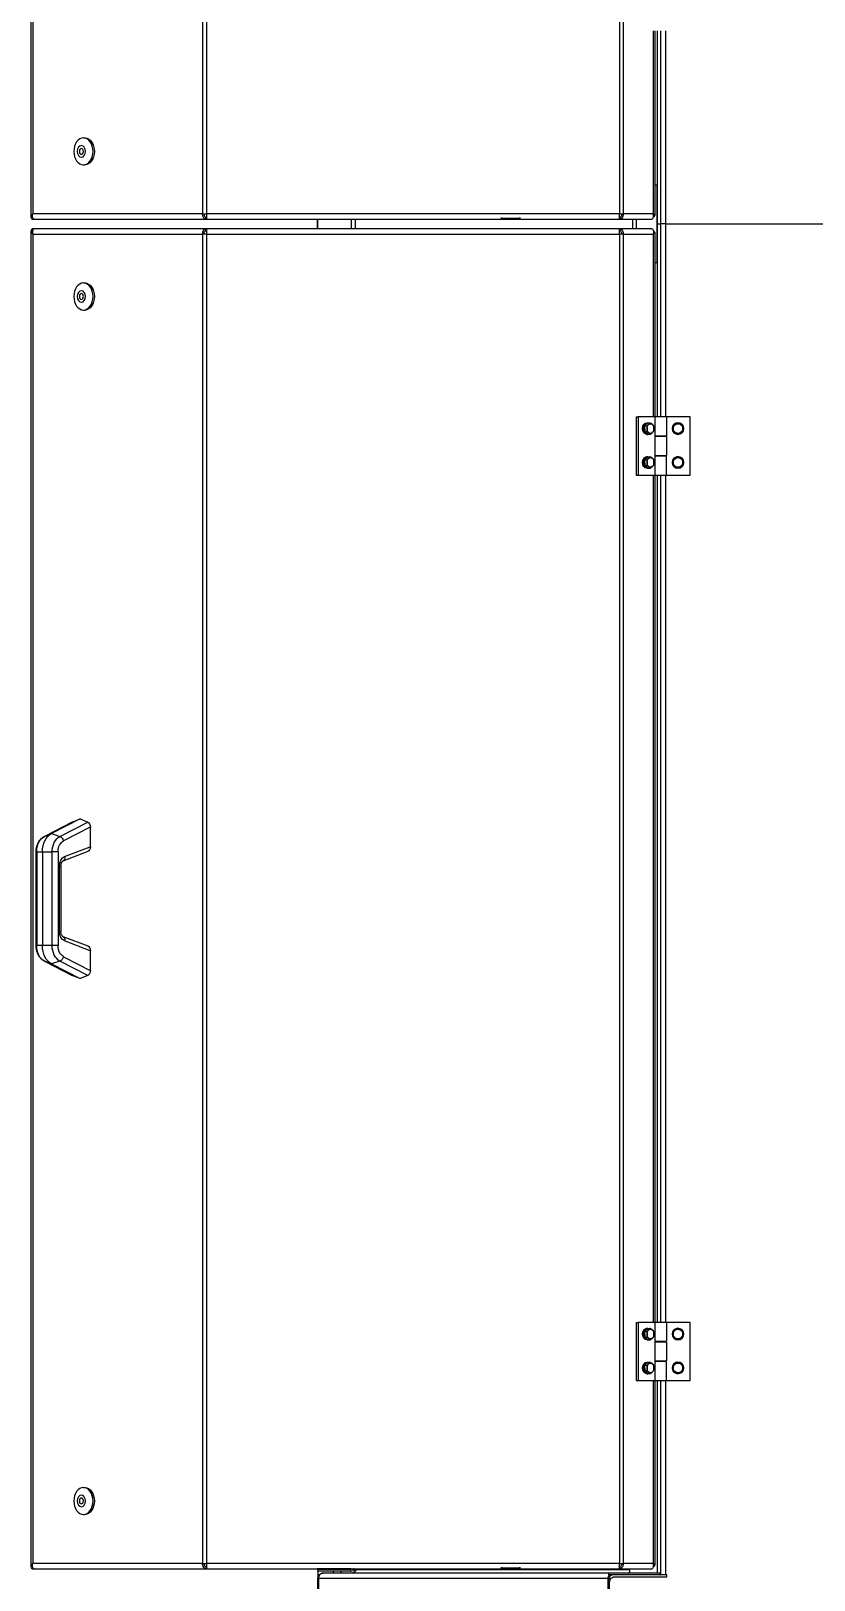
# Model space of a CAD drawing. Extents: x -3873 to 164127, y 7129 to 96529.
# Drawn here: x 53675 to 54484, y 24896 to 26497 of the extents above; entities that cross this region are included whole.
import ezdxf

# ---------------------------------------------------------------- set-up
doc = ezdxf.new("R2010")
doc.units = 0
doc.layers.add('LAYOUT-KROMEKA', color=1, linetype='CONTINUOUS')

# ---------------------------------------------------------------- blocks, each defined once
blk = doc.blocks.new('artik seperatoru-ust')
at = {"layer": 'LAYOUT-KROMEKA'}
for p, q in [((2946.5, -153.1), (2946.5, 153.1)), ((1751, -152.2), (1751, -128)), ((1751, -128), (1811, -128)), ((1811, -128), (1811, -152.2)), ((2687, -152.2), (2687, -128)), ((2687, -128), (2747, -128)), ((2747, -128), (2747, -152.2)), ((1548, -206), (1548, -152.1)), ((1548, -152.1), (1550, -152.1)), ((1550, -152.1), (1550, -153.1)), ((1550, -153.1), (1751, -153.1)), ((1550, -153.1), (1550, -158.5)), ((1550, -159.4), (1550, -158.5)), ((1751, -158.5), (1550, -158.5)), ((1552, -159.4), (1550, -159.4)), ((1550, -159.4), (1550, -212.4)), ((1552, -159.4), (1552, -212.4)), ((1751, -164), (1751, -152.2)), ((1751, -152.2), (1770.5, -152.2)), ((1770.5, -152.2), (1770.5, -164)), ((1771.2, -153), (1770.5, -153)), ((1770.5, -153.1), (1771.2, -153.1)), ((1771.2, -158.5), (1770.5, -158.5)), ((1771.2, -164), (1771.2, -152.2)), ((1790.7, -152.2), (1771.2, -152.2)), ((1790.7, -152.2), (1790.7, -164)), ((1791.5, -153), (1790.7, -153)), ((1790.7, -153.1), (1791.5, -153.1)), ((1791.5, -158.5), (1790.7, -158.5)), ((1791.5, -164), (1791.5, -152.2)), ((1811, -152.2), (1791.5, -152.2)), ((1811, -152.2), (1811, -164)), ((1811, -153.1), (2687, -153.1)), ((2687, -158.5), (1811, -158.5)), ((2687, -164), (2687, -152.2)), ((2687, -152.2), (2706.5, -152.2)), ((2706.5, -152.2), (2706.5, -164)), ((2707.3, -153), (2706.5, -153)), ((2706.5, -153.1), (2707.3, -153.1)), ((2707.3, -158.5), (2706.5, -158.5)), ((2707.3, -164), (2707.3, -152.2)), ((2726.8, -152.2), (2707.3, -152.2)), ((2726.8, -152.2), (2726.8, -164)), ((2727.5, -153), (2726.8, -153)), ((2726.8, -153.1), (2727.5, -153.1)), ((2727.5, -158.5), (2726.8, -158.5)), ((2727.5, -164), (2727.5, -152.2)), ((2747, -152.2), (2727.5, -152.2)), ((2747, -152.2), (2747, -164)), ((2747, -153.1), (2946.5, -153.1)), ((2946.5, -158.5), (2747, -158.5)), ((2946.5, -153.1), (2946.5, -158.5)), ((2946.5, -153.1), (3146, -153.1)), ((2946.5, -161.9), (2946.5, -158.5)), ((3146, -158.5), (2946.5, -158.5)), ((1751, -161.9), (1552, -161.9)), ((1556.5, -200.7), (1556.5, -167.5)), ((1751, -164.5), (1560.2, -164.5)), ((1561.9, -166), (1561.9, -197.1)), ((1751, -166), (1561.9, -166)), ((1751, -181.7), (1751, -164)), ((1751, -164), (1811, -164)), ((1758, -172.8), (1758, -171.7)), ((1758.2, -171.2), (1758.2, -169)), ((1760.9, -174.8), (1758.2, -171.2)), ((1760.9, -174.8), (1760.9, -172.6)), ((1766.7, -175), (1760.9, -174.8)), ((1769.8, -171.5), (1766.7, -175)), ((1766.7, -175), (1766.7, -172.8)), ((1769.8, -171.5), (1769.8, -169.4)), ((1770, -172.8), (1770, -171.7)), ((1771.2, -161.9), (1770.5, -161.9)), ((1791.5, -161.9), (1790.7, -161.9)), ((1793, -172.8), (1793, -171.7)), ((1793.2, -171.2), (1793.2, -169)), ((1795.9, -174.8), (1793.2, -171.2)), ((1795.9, -174.8), (1795.9, -172.6)), ((1801.7, -175), (1795.9, -174.8)), ((1804.8, -171.5), (1801.7, -175)), ((1801.7, -175), (1801.7, -172.8)), ((1804.8, -171.5), (1804.8, -169.4)), ((1805, -172.8), (1805, -171.7)), ((2687, -161.9), (1811, -161.9)), ((1811, -164), (1811, -181.7)), ((2687, -164.5), (1811, -164.5)), ((2687, -166), (1811, -166)), ((2687, -181.7), (2687, -164)), ((2687, -164), (2747, -164)), ((2694, -172.8), (2694, -171.7)), ((2694.2, -171.2), (2694.2, -169)), ((2696.9, -174.8), (2694.2, -171.2)), ((2696.9, -174.8), (2696.9, -172.6)), ((2702.7, -175), (2696.9, -174.8)), ((2705.8, -171.5), (2702.7, -175)), ((2702.7, -175), (2702.7, -172.8)), ((2705.8, -171.5), (2705.8, -169.4)), ((2706, -172.8), (2706, -171.7)), ((2707.3, -161.9), (2706.5, -161.9)), ((2727.5, -161.9), (2726.8, -161.9)), ((2729, -172.8), (2729, -171.7)), ((2729.2, -171.2), (2729.2, -169)), ((2731.9, -174.8), (2729.2, -171.2)), ((2731.9, -174.8), (2731.9, -172.6)), ((2737.7, -175), (2731.9, -174.8)), ((2740.8, -171.5), (2737.7, -175)), ((2737.7, -175), (2737.7, -172.8)), ((2740.8, -171.5), (2740.8, -169.4)), ((2741, -172.8), (2741, -171.7)), ((2946.5, -161.9), (2747, -161.9)), ((2747, -164), (2747, -181.7)), ((2937.8, -164.5), (2747, -164.5)), ((2936.1, -166), (2747, -166)), ((2906.5, -162), (2946.5, -162)), ((2906.5, -164.5), (2906.5, -162)), ((2906.5, -162.1), (2986.5, -162.1)), ((2906.5, -164.5), (2906.5, -162.1)), ((2936.1, -197.1), (2936.1, -166)), ((2941.5, -167.5), (2941.5, -200.7)), ((3146, -161.9), (2946.5, -161.9)), ((2946.5, -162), (2946.5, -161.9)), ((2946.5, -162), (2986.5, -162)), ((2951.5, -200.7), (2951.5, -167.5)), ((3146, -164.5), (2955.2, -164.5)), ((2956.9, -166), (2956.9, -197.1)), ((3146, -166), (2956.9, -166)), ((2986.5, -162), (2986.5, -164.5)), ((2986.5, -162.1), (2986.5, -164.5)), ((1552, -190.1), (1556.5, -190.1)), ((1555.4, -190.1), (1555.4, -473.3)), ((1751, -183.8), (1751, -181.7)), ((1811, -181.7), (1751, -181.7)), ((1811, -183.8), (1751, -183.8)), ((1811, -183.8), (1811, -181.7)), ((2687, -183.8), (2687, -181.7)), ((2747, -181.7), (2687, -181.7)), ((2747, -183.8), (2687, -183.8)), ((2747, -183.8), (2747, -181.7)), ((2951.5, -183.8), (2941.5, -183.8)), ((2951.5, -187.6), (2941.5, -187.6)), ((1558.5, -200.7), (1556.5, -200.7)), ((1556.5, -200.7), (1556.5, -201.1)), ((1556.5, -627.5), (1556.5, -201.1)), ((1558.5, -200.7), (1558.5, -201)), ((2936.1, -197.1), (1561.9, -197.1)), ((1561.9, -200.9), (1561.9, -197.1)), ((1561.9, -200.9), (1561.9, -627.7)), ((2936.1, -200.9), (1561.9, -200.9)), ((2936.1, -197.1), (2936.1, -200.9)), ((2936.1, -627.7), (2936.1, -200.9)), ((2939.5, -200.7), (2939.5, -201)), ((2939.5, -200.7), (2941.5, -200.7)), ((2941.5, -201.1), (2941.5, -200.7)), ((2941.5, -201.1), (2941.5, -627.5)), ((2953.5, -200.7), (2951.5, -200.7)), ((2951.5, -200.7), (2951.5, -201.1)), ((2951.5, -627.5), (2951.5, -201.1)), ((2953.5, -200.7), (2953.5, -201)), ((4331.1, -197.1), (2956.9, -197.1)), ((2956.9, -200.9), (2956.9, -197.1)), ((2956.9, -200.9), (2956.9, -627.7)), ((4331.1, -200.9), (2956.9, -200.9)), ((1401.9, -211.1), (1546.6, -211.1)), ((1401.9, -212.5), (1546.6, -212.5)), ((1546.6, -212.5), (1546.6, -211.1)), ((1546.6, -511.8), (1546.6, -212.5)), ((1552, -212.4), (1550, -212.4)), ((1552, -212.4), (1552, -507)), ((1557.5, -303.2), (1557.5, -304.6)), ((2952.5, -303.2), (2952.5, -304.6)), ((1557.5, -304.6), (1557.7, -304.6)), ((1557.5, -322.1), (1557.5, -304.6)), ((2952.5, -304.6), (2952.7, -304.6)), ((2952.5, -322.1), (2952.5, -304.6)), ((1557.5, -322.1), (1557.7, -322.1)), ((1557.5, -322.1), (1557.5, -323.5)), ((2952.5, -322.1), (2952.7, -322.1)), ((2952.5, -322.1), (2952.5, -323.5)), ((1556.3, -474.5), (1553.6, -474.5)), ((1556, -478.9), (1554, -478.9)), ((1554, -478.9), (1554, -512.5)), ((1555.4, -473.3), (1556.5, -473.3)), ((1555.4, -474), (1555.4, -473.3)), ((1555.4, -474), (1556.5, -474)), ((1556, -512.5), (1556, -478.9)), ((1556.4, -478), (1556.4, -512.9)), ((1556.5, -478), (1556.4, -478)), ((2941.5, -473.8), (2951.5, -473.8)), ((2951.5, -478), (2941.5, -478)), ((1552, -488.6), (1552.2, -488.5)), ((1552.2, -496.5), (1552.2, -488.5)), ((1552.2, -488.5), (1554, -488.5)), ((1556, -488.5), (1556.4, -488.5)), ((1546.6, -511.8), (1401.9, -511.8)), ((1546.6, -512.5), (1546.6, -511.8)), ((1552, -496.4), (1552.2, -496.5)), ((1552, -507.1), (1552, -507)), ((1552, -507.1), (1552, -507.1)), ((1552.2, -496.5), (1554, -496.5)), ((1556, -496.5), (1556.4, -496.5)), ((1401.9, -512.5), (1546.6, -512.5)), ((1554, -512.5), (1546.6, -512.5)), ((1554, -512.5), (1556, -512.5)), ((1556.4, -512.5), (1556, -512.5)), ((1556.5, -512.9), (1556.4, -512.9)), ((1556.4, -512.9), (1556.4, -513.2)), ((1556.5, -513.2), (1556.4, -513.2)), ((2951.5, -512.9), (2941.5, -512.9)), ((2951.5, -513.2), (2941.5, -513.2)), ((1556.5, -627.5), (1556.5, -627.9)), ((1558.5, -627.9), (1556.5, -627.9)), ((1556.5, -805.6), (1556.5, -627.9)), ((1558.5, -627.9), (1558.5, -627.6)), ((2936.1, -627.7), (1561.9, -627.7)), ((1561.9, -631.6), (1561.9, -627.7)), ((1561.9, -631.6), (1561.9, -807.1)), ((2936.1, -631.6), (1561.9, -631.6)), ((2936.1, -627.7), (2936.1, -631.6)), ((2936.1, -807.1), (2936.1, -631.6)), ((2939.5, -627.9), (2939.5, -627.6)), ((2939.5, -627.9), (2941.5, -627.9)), ((2941.5, -627.9), (2941.5, -627.5)), ((2941.5, -627.9), (2941.5, -805.6)), ((2951.5, -627.5), (2951.5, -627.9)), ((2953.5, -627.9), (2951.5, -627.9)), ((2951.5, -805.6), (2951.5, -627.9)), ((2953.5, -627.9), (2953.5, -627.6)), ((4331.1, -627.7), (2956.9, -627.7)), ((2956.9, -631.6), (2956.9, -627.7)), ((2956.9, -631.6), (2956.9, -807.1)), ((4331.1, -631.6), (2956.9, -631.6)), ((2169.7, -750.2), (2166.5, -758.2)), ((2169.7, -750.2), (2184.6, -779.1)), ((2189.1, -775.3), (2174.9, -747.6)), ((2195.3, -747.6), (2174.9, -747.6)), ((2195.3, -747.6), (2205.4, -774.2)), ((2210.1, -775.9), (2200.3, -750.2)), ((2297.7, -750.2), (2287.9, -775.9)), ((2292.6, -774.2), (2302.7, -747.6)), ((2323.1, -747.6), (2302.7, -747.6)), ((2323.1, -747.6), (2308.9, -775.3)), ((2313.4, -779.1), (2328.3, -750.2)), ((2331.5, -758.2), (2328.3, -750.2)), ((1612.5, -754.7), (1612.5, -753.3)), ((1640.5, -754.7), (1640.5, -753.3)), ((2181.7, -787.8), (2166.5, -758.2)), ((2166.5, -758.2), (2169.7, -766.2)), ((2184.6, -795), (2169.7, -766.2)), ((2169.8, -766.4), (2184.7, -795.2)), ((2313.3, -795.2), (2328.2, -766.4)), ((2328.3, -766.2), (2313.4, -795)), ((2331.5, -758.2), (2316.3, -787.8)), ((2328.3, -766.2), (2331.5, -758.2)), ((2857.5, -754.7), (2857.5, -753.3)), ((2885.5, -754.7), (2885.5, -753.3)), ((3007.5, -754.7), (3007.5, -753.3)), ((3035.5, -754.7), (3035.5, -753.3)), ((2184.6, -779.1), (2181.7, -787.8)), ((2200.5, -780.9), (2200.5, -787)), ((2297.5, -780.9), (2200.5, -780.9)), ((2215.1, -779.4), (2215.1, -778)), ((2282.9, -778), (2215.1, -778)), ((2215.1, -779.4), (2282.9, -779.4)), ((2282.9, -779.4), (2282.9, -778)), ((2297.5, -780.9), (2297.5, -787)), ((2316.3, -787.8), (2313.4, -779.1)), ((2181.7, -787.8), (2184.6, -795)), ((2200.5, -787), (2297.5, -787)), ((2200.5, -787), (2200.5, -797.1)), ((2297.5, -797.1), (2200.5, -797.1)), ((2200.5, -797.1), (2200.5, -802.9)), ((2297.5, -797.1), (2297.5, -787)), ((2297.5, -802.9), (2297.5, -797.1)), ((2313.4, -795), (2316.3, -787.8)), ((1556.5, -806.1), (1556.5, -805.6)), ((1556.5, -806.1), (1556.6, -806.1)), ((1556.5, -807.7), (1556.5, -806.1)), ((1558.9, -808.7), (2939.1, -808.7)), ((2936.1, -807.1), (1561.9, -807.1)), ((2200.5, -803.6), (2200.5, -802.9)), ((2297.5, -802.9), (2200.5, -802.9)), ((2200.5, -803.6), (2297.5, -803.6)), ((2297.5, -803.6), (2297.5, -802.9)), ((2941.4, -806.1), (2941.5, -806.1)), ((2941.5, -806.1), (2941.5, -805.6)), ((2941.5, -806.1), (2941.5, -807.7)), ((2951.5, -806.1), (2951.5, -805.6)), ((2951.5, -806.1), (2951.6, -806.1)), ((2951.5, -807.7), (2951.5, -806.1)), ((2953.9, -808.7), (4334.1, -808.7)), ((4331.1, -807.1), (2956.9, -807.1))]:
    blk.add_line(p, q, dxfattribs=at)
for centre in [(1764, -140.5), (1799, -140.5), (2700, -140.5), (2735, -140.5)]:
    blk.add_circle(centre, 6, dxfattribs=at)
for centre, start, end in [((1764, -140.5), 147.5, 207.5), ((1764, -140.5), 207.5, 267.5), ((1764, -140.5), 87.5, 147.5), ((1764, -140.5), 267.5, 327.5), ((1764, -140.5), 27.5, 87.5), ((1764, -140.5), 327.5, 27.5), ((1799, -140.5), 147.5, 207.5), ((1799, -140.5), 207.5, 267.5), ((1799, -140.5), 87.5, 147.5), ((1799, -140.5), 267.5, 327.5), ((1799, -140.5), 27.5, 87.5), ((1799, -140.5), 327.5, 27.5), ((2700, -140.5), 147.5, 207.5), ((2700, -140.5), 207.5, 267.5), ((2700, -140.5), 87.5, 147.5), ((2700, -140.5), 267.5, 327.5), ((2700, -140.5), 27.5, 87.5), ((2700, -140.5), 327.5, 27.5), ((2735, -140.5), 147.5, 207.5), ((2735, -140.5), 207.5, 267.5), ((2735, -140.5), 87.5, 147.5), ((2735, -140.5), 267.5, 327.5), ((2735, -140.5), 27.5, 87.5), ((2735, -140.5), 327.5, 27.5), ((1543, -206), 270, 0)]:
    blk.add_arc(centre, 5, start, end, dxfattribs=at)
for centre, major_axis, ratio, start_param, end_param in [((1764, -171.7), (6, 0), 0.707107, 2.862605, 6.562173), ((1764, -172.8), (6, 0), 0.707107, 3.141593, 6.283185), ((1764, -168.9), (-5, 0), 0.707107, 5.715953, 6.763151), ((1764, -168.9), (5, 0), 0.707107, 3.621558, 4.668756), ((1764, -168.9), (-5, 0), 0.707107, 4.668756, 5.715953), ((1764, -168.9), (5, 0), 0.707107, 4.668756, 5.715953), ((1764, -168.9), (-5, 0), 0.707107, 3.621558, 4.668756), ((1764, -168.9), (5, 0), 0.707107, 5.715953, 6.763151), ((1799, -171.7), (6, 0), 0.707107, 2.862605, 6.562173), ((1799, -172.8), (6, 0), 0.707107, 3.141593, 6.283185), ((1799, -168.9), (-5, 0), 0.707107, 5.715953, 6.763151), ((1799, -168.9), (5, 0), 0.707107, 3.621558, 4.668756), ((1799, -168.9), (-5, 0), 0.707107, 4.668756, 5.715953), ((1799, -168.9), (5, 0), 0.707107, 4.668756, 5.715953), ((1799, -168.9), (-5, 0), 0.707107, 3.621558, 4.668756), ((1799, -168.9), (5, 0), 0.707107, 5.715953, 6.763151), ((2700, -171.7), (6, 0), 0.707107, 2.862605, 6.562173), ((2700, -172.8), (6, 0), 0.707107, 3.141593, 6.283185), ((2700, -168.9), (-5, 0), 0.707107, 5.715953, 6.763151), ((2700, -168.9), (5, 0), 0.707107, 3.621558, 4.668756), ((2700, -168.9), (-5, 0), 0.707107, 4.668756, 5.715953), ((2700, -168.9), (5, 0), 0.707107, 4.668756, 5.715953), ((2700, -168.9), (-5, 0), 0.707107, 3.621558, 4.668756), ((2700, -168.9), (5, 0), 0.707107, 5.715953, 6.763151), ((2735, -171.7), (6, 0), 0.707107, 2.862605, 6.562173), ((2735, -172.8), (6, 0), 0.707107, 3.141593, 6.283185), ((2735, -168.9), (-5, 0), 0.707107, 5.715953, 6.763151), ((2735, -168.9), (5, 0), 0.707107, 3.621558, 4.668756), ((2735, -168.9), (-5, 0), 0.707107, 4.668756, 5.715953), ((2735, -168.9), (5, 0), 0.707107, 4.668756, 5.715953), ((2735, -168.9), (-5, 0), 0.707107, 3.621558, 4.668756), ((2735, -168.9), (5, 0), 0.707107, 5.715953, 6.763151), ((1555.4, -192.9), (0, 4.81), 0.707107, 0.959128, 1.570796), ((1546.6, -208.7), (3.4, 0), 0.707107, 4.712389, 6.283185), ((1546.6, -208.7), (5.4, 0), 0.707107, 4.712389, 5.393465), ((1626.5, -753.3), (-14, 0), 0.707107, 3.141593, 6.283185), ((2174.9, -751.1), (-5.32, 0), 0.664463, 4.712389, 6.021386), ((2195.3, -751.1), (5.18, 0), 0.683013, 0.253262, 1.570796), ((2302.7, -751.1), (-5.18, 0), 0.683013, 4.712389, 6.029924), ((2323.1, -751.1), (5.32, 0), 0.664463, 0.261799, 1.570796), ((2871.5, -753.3), (-14, 0), 0.707107, 3.141593, 6.283185), ((3021.5, -753.3), (-14, 0), 0.707107, 3.141593, 6.283185), ((2174.9, -765.3), (-5.32, 0), 0.664463, 0.261799, 0.329548), ((2323.1, -765.3), (5.32, 0), 0.664463, 5.953637, 6.021386), ((2189.1, -778.8), (4.45, 2.29), 0.664463, 1.241248, 2.550245), ((2200.5, -775), (-17, 0), 0.707107, 0.349066, 1.570796), ((2200.5, -772.3), (-12.1, 0), 0.707107, 0.349066, 1.570796), ((2205.4, -777.7), (4.68, 1.77), 0.683013, 0, 1.317535), ((2215.1, -772.3), (-10, 0), 0.707107, 0.261799, 1.570796), ((2282.9, -772.3), (10, 0), 0.707107, 4.712389, 6.021386), ((2292.6, -777.7), (-4.68, 1.77), 0.683013, 4.965651, 6.283185), ((2297.5, -772.3), (12.1, 0), 0.707107, 4.712389, 5.934119), ((2297.5, -775), (17, 0), 0.707107, 4.712389, 5.934119), ((2308.9, -778.8), (-4.45, 2.29), 0.664463, 3.73294, 5.041937), ((2200.5, -783), (-20, 0), 0.707107, 0.349066, 1.570796), ((2189.1, -793), (-4.45, -2.29), 0.664463, 6.215436, 6.283185), ((2200.5, -790.9), (-17, 0), 0.707107, 0.349066, 1.570796), ((2297.5, -783), (20, 0), 0.707107, 4.712389, 5.934119), ((2297.5, -790.9), (17, 0), 0.707107, 4.712389, 5.934119), ((2308.9, -793), (4.45, -2.29), 0.664463, 0, 0.067749)]:
    blk.add_ellipse(centre, major_axis=major_axis, ratio=ratio, start_param=start_param, end_param=end_param, dxfattribs=at)
for centre, major_axis in [((1626.5, -754.7), (14, 0)), ((1626.5, -756.8), (6, 0)), ((2871.5, -754.7), (-14, 0)), ((2871.5, -756.8), (-6, 0)), ((3021.5, -754.7), (14, 0)), ((3021.5, -756.8), (6, 0)), ((1626.5, -756.8), (3, 0)), ((2871.5, -756.8), (-3, 0)), ((3021.5, -756.8), (3, 0))]:
    blk.add_ellipse(centre, major_axis=major_axis, ratio=0.707107, dxfattribs=at)
for points in [[(1758.2, -140.2), (1759.1, -138.9), (1759.8, -137.8)], [(1759.6, -142.8), (1758.9, -141.6), (1758.2, -140.2)], [(1760.9, -145.4), (1760.2, -144), (1759.6, -142.8)], [(1759.8, -137.8), (1760.5, -136.7), (1761.3, -135.4)], [(1761.3, -135.4), (1762.9, -135.4), (1764.2, -135.5)], [(1764.2, -135.5), (1765.6, -135.6), (1767.1, -135.6)], [(1768.2, -143.2), (1767.5, -144.3), (1766.7, -145.6)], [(1767.1, -135.6), (1767.8, -137), (1768.4, -138.2)], [(1769.8, -140.8), (1768.9, -142.1), (1768.2, -143.2)], [(1768.4, -138.2), (1769.1, -139.4), (1769.8, -140.8)], [(1793.2, -140.2), (1794.1, -138.9), (1794.8, -137.8)], [(1794.6, -142.8), (1793.9, -141.6), (1793.2, -140.2)], [(1795.9, -145.4), (1795.2, -144), (1794.6, -142.8)], [(1794.8, -137.8), (1795.5, -136.7), (1796.3, -135.4)], [(1796.3, -135.4), (1797.9, -135.4), (1799.2, -135.5)], [(1799.2, -135.5), (1800.6, -135.6), (1802.1, -135.6)], [(1803.2, -143.2), (1802.5, -144.3), (1801.7, -145.6)], [(1802.1, -135.6), (1802.8, -137), (1803.4, -138.2)], [(1804.8, -140.8), (1803.9, -142.1), (1803.2, -143.2)], [(1803.4, -138.2), (1804.1, -139.4), (1804.8, -140.8)], [(2694.2, -140.2), (2695.1, -138.9), (2695.8, -137.8)], [(2695.6, -142.8), (2694.9, -141.6), (2694.2, -140.2)], [(2696.9, -145.4), (2696.2, -144), (2695.6, -142.8)], [(2695.8, -137.8), (2696.5, -136.7), (2697.3, -135.4)], [(2697.3, -135.4), (2698.9, -135.4), (2700.2, -135.5)], [(2700.2, -135.5), (2701.6, -135.6), (2703.1, -135.6)], [(2704.2, -143.2), (2703.5, -144.3), (2702.7, -145.6)], [(2703.1, -135.6), (2703.8, -137), (2704.4, -138.2)], [(2705.8, -140.8), (2704.9, -142.1), (2704.2, -143.2)], [(2704.4, -138.2), (2705.1, -139.4), (2705.8, -140.8)], [(2729.2, -140.2), (2730.1, -138.9), (2730.8, -137.8)], [(2730.6, -142.8), (2729.9, -141.6), (2729.2, -140.2)], [(2731.9, -145.4), (2731.2, -144), (2730.6, -142.8)], [(2730.8, -137.8), (2731.5, -136.7), (2732.3, -135.4)], [(2732.3, -135.4), (2733.9, -135.4), (2735.2, -135.5)], [(2735.2, -135.5), (2736.6, -135.6), (2738.1, -135.6)], [(2739.2, -143.2), (2738.5, -144.3), (2737.7, -145.6)], [(2738.1, -135.6), (2738.8, -137), (2739.4, -138.2)], [(2740.8, -140.8), (2739.9, -142.1), (2739.2, -143.2)], [(2739.4, -138.2), (2740.1, -139.4), (2740.8, -140.8)], [(1763.8, -145.5), (1762.4, -145.4), (1760.9, -145.4)], [(1766.7, -145.6), (1765.1, -145.6), (1763.8, -145.5)], [(1798.8, -145.5), (1797.4, -145.4), (1795.9, -145.4)], [(1801.7, -145.6), (1800.1, -145.6), (1798.8, -145.5)], [(2699.8, -145.5), (2698.4, -145.4), (2696.9, -145.4)], [(2702.7, -145.6), (2701.1, -145.6), (2699.8, -145.5)], [(2734.8, -145.5), (2733.4, -145.4), (2731.9, -145.4)], [(2737.7, -145.6), (2736.1, -145.6), (2734.8, -145.5)], [(1758.2, -169), (1759.1, -167.8), (1759.8, -167)], [(1759.6, -170.5), (1758.9, -169.7), (1758.2, -169)], [(1760.9, -172.6), (1760.2, -171.3), (1759.6, -170.5)], [(1759.8, -167), (1760.5, -166.2), (1761.3, -165.6)], [(1763.8, -172.4), (1762.4, -172.4), (1760.9, -172.6)], [(1761.3, -165.6), (1762.9, -165.3), (1764.2, -165.3)], [(1766.7, -172.8), (1765.1, -172.4), (1763.8, -172.4)], [(1764.2, -165.3), (1765.6, -165.4), (1767.1, -165.7)], [(1768.2, -170.8), (1767.5, -171.6), (1766.7, -172.8)], [(1767.1, -165.7), (1767.8, -166.4), (1768.4, -167.2)], [(1769.8, -169.4), (1768.9, -170), (1768.2, -170.8)], [(1768.4, -167.2), (1769.1, -168.1), (1769.8, -169.4)], [(1793.2, -169), (1794.1, -167.8), (1794.8, -167)], [(1794.6, -170.5), (1793.9, -169.7), (1793.2, -169)], [(1795.9, -172.6), (1795.2, -171.3), (1794.6, -170.5)], [(1794.8, -167), (1795.5, -166.2), (1796.3, -165.6)], [(1798.8, -172.4), (1797.4, -172.4), (1795.9, -172.6)], [(1796.3, -165.6), (1797.9, -165.3), (1799.2, -165.3)], [(1801.7, -172.8), (1800.1, -172.4), (1798.8, -172.4)], [(1799.2, -165.3), (1800.6, -165.4), (1802.1, -165.7)], [(1803.2, -170.8), (1802.5, -171.6), (1801.7, -172.8)], [(1802.1, -165.7), (1802.8, -166.4), (1803.4, -167.2)], [(1804.8, -169.4), (1803.9, -170), (1803.2, -170.8)], [(1803.4, -167.2), (1804.1, -168.1), (1804.8, -169.4)], [(2694.2, -169), (2695.1, -167.8), (2695.8, -167)], [(2695.6, -170.5), (2694.9, -169.7), (2694.2, -169)], [(2696.9, -172.6), (2696.2, -171.3), (2695.6, -170.5)], [(2695.8, -167), (2696.5, -166.2), (2697.3, -165.6)], [(2699.8, -172.4), (2698.4, -172.4), (2696.9, -172.6)], [(2697.3, -165.6), (2698.9, -165.3), (2700.2, -165.3)], [(2702.7, -172.8), (2701.1, -172.4), (2699.8, -172.4)], [(2700.2, -165.3), (2701.6, -165.4), (2703.1, -165.7)], [(2704.2, -170.8), (2703.5, -171.6), (2702.7, -172.8)], [(2703.1, -165.7), (2703.8, -166.4), (2704.4, -167.2)], [(2705.8, -169.4), (2704.9, -170), (2704.2, -170.8)], [(2704.4, -167.2), (2705.1, -168.1), (2705.8, -169.4)], [(2729.2, -169), (2730.1, -167.8), (2730.8, -167)], [(2730.6, -170.5), (2729.9, -169.7), (2729.2, -169)], [(2731.9, -172.6), (2731.2, -171.3), (2730.6, -170.5)], [(2730.8, -167), (2731.5, -166.2), (2732.3, -165.6)], [(2734.8, -172.4), (2733.4, -172.4), (2731.9, -172.6)], [(2732.3, -165.6), (2733.9, -165.3), (2735.2, -165.3)], [(2737.7, -172.8), (2736.1, -172.4), (2734.8, -172.4)], [(2735.2, -165.3), (2736.6, -165.4), (2738.1, -165.7)], [(2739.2, -170.8), (2738.5, -171.6), (2737.7, -172.8)], [(2738.1, -165.7), (2738.8, -166.4), (2739.4, -167.2)], [(2740.8, -169.4), (2739.9, -170), (2739.2, -170.8)], [(2739.4, -167.2), (2740.1, -168.1), (2740.8, -169.4)]]:
    blk.add_rational_spline(points, [1, 1.0379548493, 1], degree=2, dxfattribs=at)
for points in [[(1556.5, -167.5), (1556.5, -167.1), (1556.7, -166.8), (1557.1, -166.5)], [(2941.5, -167.5), (2941.5, -167.1), (2941.3, -166.8), (2940.9, -166.5)], [(2951.5, -167.5), (2951.5, -167.1), (2951.7, -166.8), (2952.1, -166.5)], [(1554, -478.9), (1554, -478), (1554.3, -477), (1554.7, -476.2)], [(1556.5, -477.1), (1556.2, -477.7), (1556, -478.3), (1556, -478.9)], [(1556.4, -478), (1556.4, -477.8), (1556.5, -477.7), (1556.5, -477.6)], [(1556.5, -805.6), (1556.5, -806), (1556.7, -806.4), (1557.1, -806.7)], [(1556.6, -806.1), (1556.6, -806.1), (1556.5, -806.1), (1556.5, -806.1)], [(2941.5, -805.6), (2941.5, -806), (2941.3, -806.4), (2940.9, -806.7)], [(2941.4, -806.1), (2941.4, -806.1), (2941.5, -806.1), (2941.5, -806.1)], [(2951.5, -805.6), (2951.5, -806), (2951.7, -806.4), (2952.1, -806.7)], [(2951.6, -806.1), (2951.6, -806.1), (2951.5, -806.1), (2951.5, -806.1)]]:
    blk.add_open_spline(points, degree=3, dxfattribs=at)
for points, knots in [([(1557.1, -166.5), (1557.5, -166.2), (1557.9, -166), (1558.5, -165.9), (1559.4, -165.7), (1560.7, -165.7), (1561.9, -166)], [-0.6904184, -0.6904184, -0.6904184, -0.6904184, -0.4359137, -0.4359137, -0.4359137, 0, 0, 0, 0]), ([(1558.7, -165.8), (1559.3, -164.8), (1559.9, -164.3), (1560.5, -164.5), (1560.9, -164.6), (1561.4, -165.2), (1561.9, -166)], [-0.965343, -0.965343, -0.965343, -0.965343, -0.4359137, -0.4359137, -0.4359137, 0, 0, 0, 0]), ([(2939.3, -165.8), (2938.7, -164.8), (2938.1, -164.3), (2937.5, -164.5), (2937.1, -164.6), (2936.6, -165.2), (2936.1, -166)], [-0.965343, -0.965343, -0.965343, -0.965343, -0.4359137, -0.4359137, -0.4359137, 0, 0, 0, 0]), ([(2940.9, -166.5), (2940.5, -166.2), (2940.1, -166), (2939.5, -165.9), (2938.6, -165.7), (2937.3, -165.7), (2936.1, -166)], [-0.6904184, -0.6904184, -0.6904184, -0.6904184, -0.4359137, -0.4359137, -0.4359137, 0, 0, 0, 0]), ([(2952.1, -166.5), (2952.5, -166.2), (2952.9, -166), (2953.5, -165.9), (2954.4, -165.7), (2955.7, -165.7), (2956.9, -166)], [-0.6904184, -0.6904184, -0.6904184, -0.6904184, -0.4359137, -0.4359137, -0.4359137, 0, 0, 0, 0]), ([(2953.7, -165.8), (2954.3, -164.8), (2954.9, -164.3), (2955.5, -164.5), (2955.9, -164.6), (2956.4, -165.2), (2956.9, -166)], [-0.965343, -0.965343, -0.965343, -0.965343, -0.4359137, -0.4359137, -0.4359137, 0, 0, 0, 0]), ([(1561.9, -197.1), (1560.2, -197), (1558.6, -197.6), (1557.6, -198.4), (1556.9, -199.1), (1556.5, -199.9), (1556.5, -200.7)], [0, 0, 0, 0, 0.91855, 0.91855, 0.91855, 1.570796, 1.570796, 1.570796, 1.570796]), ([(1556.5, -201.1), (1556.5, -201.1), (1557.3, -201), (1558.6, -201), (1559.6, -201), (1560.7, -200.9), (1561.9, -200.9)], [0, 0, 0, 0, 0.91855, 0.91855, 0.91855, 1.570796, 1.570796, 1.570796, 1.570796]), ([(1561.9, -198.5), (1560.7, -198.4), (1559.6, -198.8), (1559, -199.5), (1558.7, -199.9), (1558.5, -200.3), (1558.5, -200.7)], [0, 0, 0, 0, 1.031173, 1.031173, 1.031173, 1.570796, 1.570796, 1.570796, 1.570796]), ([(2941.5, -200.7), (2941.5, -199.6), (2940.7, -198.4), (2939.4, -197.8), (2938.4, -197.3), (2937.3, -197), (2936.1, -197.1)], [0, 0, 0, 0, 0.91855, 0.91855, 0.91855, 1.570796, 1.570796, 1.570796, 1.570796]), ([(2936.1, -198.5), (2937.3, -198.4), (2938.4, -198.8), (2939, -199.5), (2939.3, -199.9), (2939.5, -200.3), (2939.5, -200.7)], [0, 0, 0, 0, 1.031173, 1.031173, 1.031173, 1.570796, 1.570796, 1.570796, 1.570796]), ([(2936.1, -200.9), (2937.8, -200.9), (2939.4, -201), (2940.4, -201), (2941.1, -201.1), (2941.5, -201.1), (2941.5, -201.1)], [0, 0, 0, 0, 0.91855, 0.91855, 0.91855, 1.570796, 1.570796, 1.570796, 1.570796]), ([(2956.9, -197.1), (2955.2, -197), (2953.6, -197.6), (2952.6, -198.4), (2951.9, -199.1), (2951.5, -199.9), (2951.5, -200.7)], [0, 0, 0, 0, 0.91855, 0.91855, 0.91855, 1.570796, 1.570796, 1.570796, 1.570796]), ([(2951.5, -201.1), (2951.5, -201.1), (2952.3, -201), (2953.6, -201), (2954.6, -201), (2955.7, -200.9), (2956.9, -200.9)], [0, 0, 0, 0, 0.91855, 0.91855, 0.91855, 1.570796, 1.570796, 1.570796, 1.570796]), ([(2956.9, -198.5), (2955.7, -198.4), (2954.6, -198.8), (2954, -199.5), (2953.7, -199.9), (2953.5, -200.3), (2953.5, -200.7)], [0, 0, 0, 0, 1.031173, 1.031173, 1.031173, 1.570796, 1.570796, 1.570796, 1.570796]), ([(1555.4, -473.3), (1554.3, -473.3), (1553.2, -474), (1552.6, -475.1), (1552.2, -475.7), (1552, -476.5), (1552, -477.3)], [-3.141593, -3.141593, -3.141593, -3.141593, -2.170949, -2.170949, -2.170949, -1.570796, -1.570796, -1.570796, -1.570796]), ([(1555.4, -474), (1554.3, -474), (1553.2, -474.6), (1552.6, -475.5), (1552.2, -476), (1552, -476.7), (1552, -477.4)], [-3.141593, -3.141593, -3.141593, -3.141593, -2.170949, -2.170949, -2.170949, -1.570796, -1.570796, -1.570796, -1.570796]), ([(1554.7, -476.2), (1555.1, -475.6), (1555.5, -475.1), (1556, -474.7), (1556.1, -474.6), (1556.3, -474.5), (1556.5, -474.3)], [-0.6660379, -0.6660379, -0.6660379, -0.6660379, -0.4359137, -0.4359137, -0.4359137, -0.3609129, -0.3609129, -0.3609129, -0.3609129]), ([(1556.5, -475.8), (1556.4, -475.9), (1556.2, -475.9), (1555.6, -476), (1555.2, -476.1), (1554.7, -476.2)], [-0.1913481, -0.1913481, -0.1913481, -0.1913481, -0.1446991, -0.1446991, 0, 0, 0, 0]), ([(1552, -507), (1552, -508.4), (1551.3, -509.8), (1550, -510.7), (1549.1, -511.4), (1547.8, -511.8), (1546.6, -511.8)], [-1.570796, -1.570796, -1.570796, -1.570796, -0.688428, -0.688428, -0.688428, 0, 0, 0, 0]), ([(1546.6, -512.5), (1548.2, -512.5), (1549.8, -511.8), (1550.8, -510.5), (1551.6, -509.6), (1552, -508.3), (1552, -507.1)], [0, 0, 0, 0, 0.882368, 0.882368, 0.882368, 1.570796, 1.570796, 1.570796, 1.570796]), ([(1561.9, -627.7), (1560.2, -627.7), (1558.6, -627.6), (1557.6, -627.6), (1556.9, -627.5), (1556.5, -627.5), (1556.5, -627.5)], [0, 0, 0, 0, 0.91855, 0.91855, 0.91855, 1.570796, 1.570796, 1.570796, 1.570796]), ([(1556.5, -627.9), (1556.5, -629.1), (1557.3, -630.2), (1558.6, -630.9), (1559.6, -631.3), (1560.7, -631.6), (1561.9, -631.6)], [0, 0, 0, 0, 0.91855, 0.91855, 0.91855, 1.570796, 1.570796, 1.570796, 1.570796]), ([(1561.9, -630.1), (1560.7, -630.2), (1559.6, -629.8), (1559, -629.1), (1558.7, -628.8), (1558.5, -628.3), (1558.5, -627.9)], [0, 0, 0, 0, 1.031173, 1.031173, 1.031173, 1.570796, 1.570796, 1.570796, 1.570796]), ([(2941.5, -627.5), (2941.5, -627.5), (2940.7, -627.6), (2939.4, -627.6), (2938.4, -627.7), (2937.3, -627.7), (2936.1, -627.7)], [0, 0, 0, 0, 0.91855, 0.91855, 0.91855, 1.570796, 1.570796, 1.570796, 1.570796]), ([(2936.1, -630.1), (2937.3, -630.2), (2938.4, -629.8), (2939, -629.1), (2939.3, -628.8), (2939.5, -628.3), (2939.5, -627.9)], [0, 0, 0, 0, 1.031173, 1.031173, 1.031173, 1.570796, 1.570796, 1.570796, 1.570796]), ([(2936.1, -631.6), (2937.8, -631.6), (2939.4, -631.1), (2940.4, -630.2), (2941.1, -629.5), (2941.5, -628.7), (2941.5, -627.9)], [0, 0, 0, 0, 0.91855, 0.91855, 0.91855, 1.570796, 1.570796, 1.570796, 1.570796]), ([(2956.9, -627.7), (2955.2, -627.7), (2953.6, -627.6), (2952.6, -627.6), (2951.9, -627.5), (2951.5, -627.5), (2951.5, -627.5)], [0, 0, 0, 0, 0.91855, 0.91855, 0.91855, 1.570796, 1.570796, 1.570796, 1.570796]), ([(2951.5, -627.9), (2951.5, -629.1), (2952.3, -630.2), (2953.6, -630.9), (2954.6, -631.3), (2955.7, -631.6), (2956.9, -631.6)], [0, 0, 0, 0, 0.91855, 0.91855, 0.91855, 1.570796, 1.570796, 1.570796, 1.570796]), ([(2956.9, -630.1), (2955.7, -630.2), (2954.6, -629.8), (2954, -629.1), (2953.7, -628.8), (2953.5, -628.3), (2953.5, -627.9)], [0, 0, 0, 0, 1.031173, 1.031173, 1.031173, 1.570796, 1.570796, 1.570796, 1.570796]), ([(2210.1, -775.9), (2210.1, -776), (2210.1, -776.1), (2210.4, -776.4), (2210.6, -776.6), (2211.1, -777), (2211.4, -777.2), (2212.2, -777.5), (2212.6, -777.6), (2213.6, -777.8), (2214.1, -777.9), (2214.7, -777.9), (2214.9, -778), (2215.1, -778)], [3.403392, 3.403392, 3.403392, 3.403392, 3.665191, 3.665191, 3.926991, 3.926991, 4.162101, 4.162101, 4.398093, 4.398093, 4.639902, 4.639902, 4.712389, 4.712389, 4.712389, 4.712389]), ([(2282.9, -778), (2283.5, -778), (2284, -777.9), (2285, -777.7), (2285.5, -777.6), (2286.3, -777.3), (2286.6, -777.1), (2287.2, -776.8), (2287.4, -776.6), (2287.7, -776.3), (2287.8, -776.1), (2287.9, -776), (2287.9, -776), (2287.9, -775.9)], [4.712389, 4.712389, 4.712389, 4.712389, 4.958072, 4.958072, 5.201318, 5.201318, 5.438766, 5.438766, 5.67291, 5.67291, 5.921106, 5.921106, 6.021386, 6.021386, 6.021386, 6.021386]), ([(2184.7, -795.2), (2185.2, -796.4), (2186, -797.4), (2187.7, -799.2), (2188.7, -800), (2190.8, -801.3), (2191.9, -801.8), (2194.2, -802.7), (2195.5, -803.1), (2198, -803.5), (2199.2, -803.6), (2200.5, -803.6)], [3.490659, 3.490659, 3.490659, 3.490659, 3.735005, 3.735005, 3.979351, 3.979351, 4.223697, 4.223697, 4.468043, 4.468043, 4.712389, 4.712389, 4.712389, 4.712389]), ([(2297.5, -803.6), (2298.8, -803.6), (2300, -803.5), (2302.5, -803.1), (2303.8, -802.7), (2306.1, -801.8), (2307.2, -801.3), (2309.3, -800), (2310.3, -799.2), (2312, -797.4), (2312.8, -796.4), (2313.3, -795.2)], [4.712389, 4.712389, 4.712389, 4.712389, 4.956735, 4.956735, 5.201081, 5.201081, 5.445427, 5.445427, 5.689773, 5.689773, 5.934119, 5.934119, 5.934119, 5.934119]), ([(1556.5, -807.7), (1557.6, -808.6), (1558.8, -808.9), (1559.9, -808.5), (1560.6, -808.2), (1561.2, -807.7), (1561.9, -807.1)], [-1, -1, -1, -1, -0.367487, -0.367487, -0.367487, 0, 0, 0, 0]), ([(1557.1, -806.7), (1557.4, -806.9), (1557.9, -807.1), (1558.5, -807.3), (1559.4, -807.5), (1560.7, -807.4), (1561.9, -807.1)], [-0.6977673, -0.6977673, -0.6977673, -0.6977673, -0.4359137, -0.4359137, -0.4359137, 0, 0, 0, 0]), ([(2940.9, -806.7), (2940.6, -806.9), (2940.1, -807.1), (2939.5, -807.3), (2938.6, -807.5), (2937.3, -807.4), (2936.1, -807.1)], [-0.6977673, -0.6977673, -0.6977673, -0.6977673, -0.4359137, -0.4359137, -0.4359137, 0, 0, 0, 0]), ([(2941.5, -807.7), (2940.4, -808.6), (2939.2, -808.9), (2938.1, -808.5), (2937.4, -808.2), (2936.8, -807.7), (2936.1, -807.1)], [-1, -1, -1, -1, -0.367487, -0.367487, -0.367487, 0, 0, 0, 0]), ([(2951.5, -807.7), (2952.6, -808.6), (2953.8, -808.9), (2954.9, -808.5), (2955.6, -808.2), (2956.2, -807.7), (2956.9, -807.1)], [-1, -1, -1, -1, -0.367487, -0.367487, -0.367487, 0, 0, 0, 0]), ([(2952.1, -806.7), (2952.4, -806.9), (2952.9, -807.1), (2953.5, -807.3), (2954.4, -807.5), (2955.7, -807.4), (2956.9, -807.1)], [-0.6977673, -0.6977673, -0.6977673, -0.6977673, -0.4359137, -0.4359137, -0.4359137, 0, 0, 0, 0])]:
    blk.add_open_spline(points, degree=3, knots=knots, dxfattribs=at)

msp = doc.modelspace()

# ---------------------------------------------------------------- block references
at = {"layer": 'LAYOUT-KROMEKA', "xscale": -1, "rotation": 270}
msp.add_blockref('artik seperatoru-ust', (54483.7, 23351.3), dxfattribs=at)

doc.saveas('drawing.dxf')
